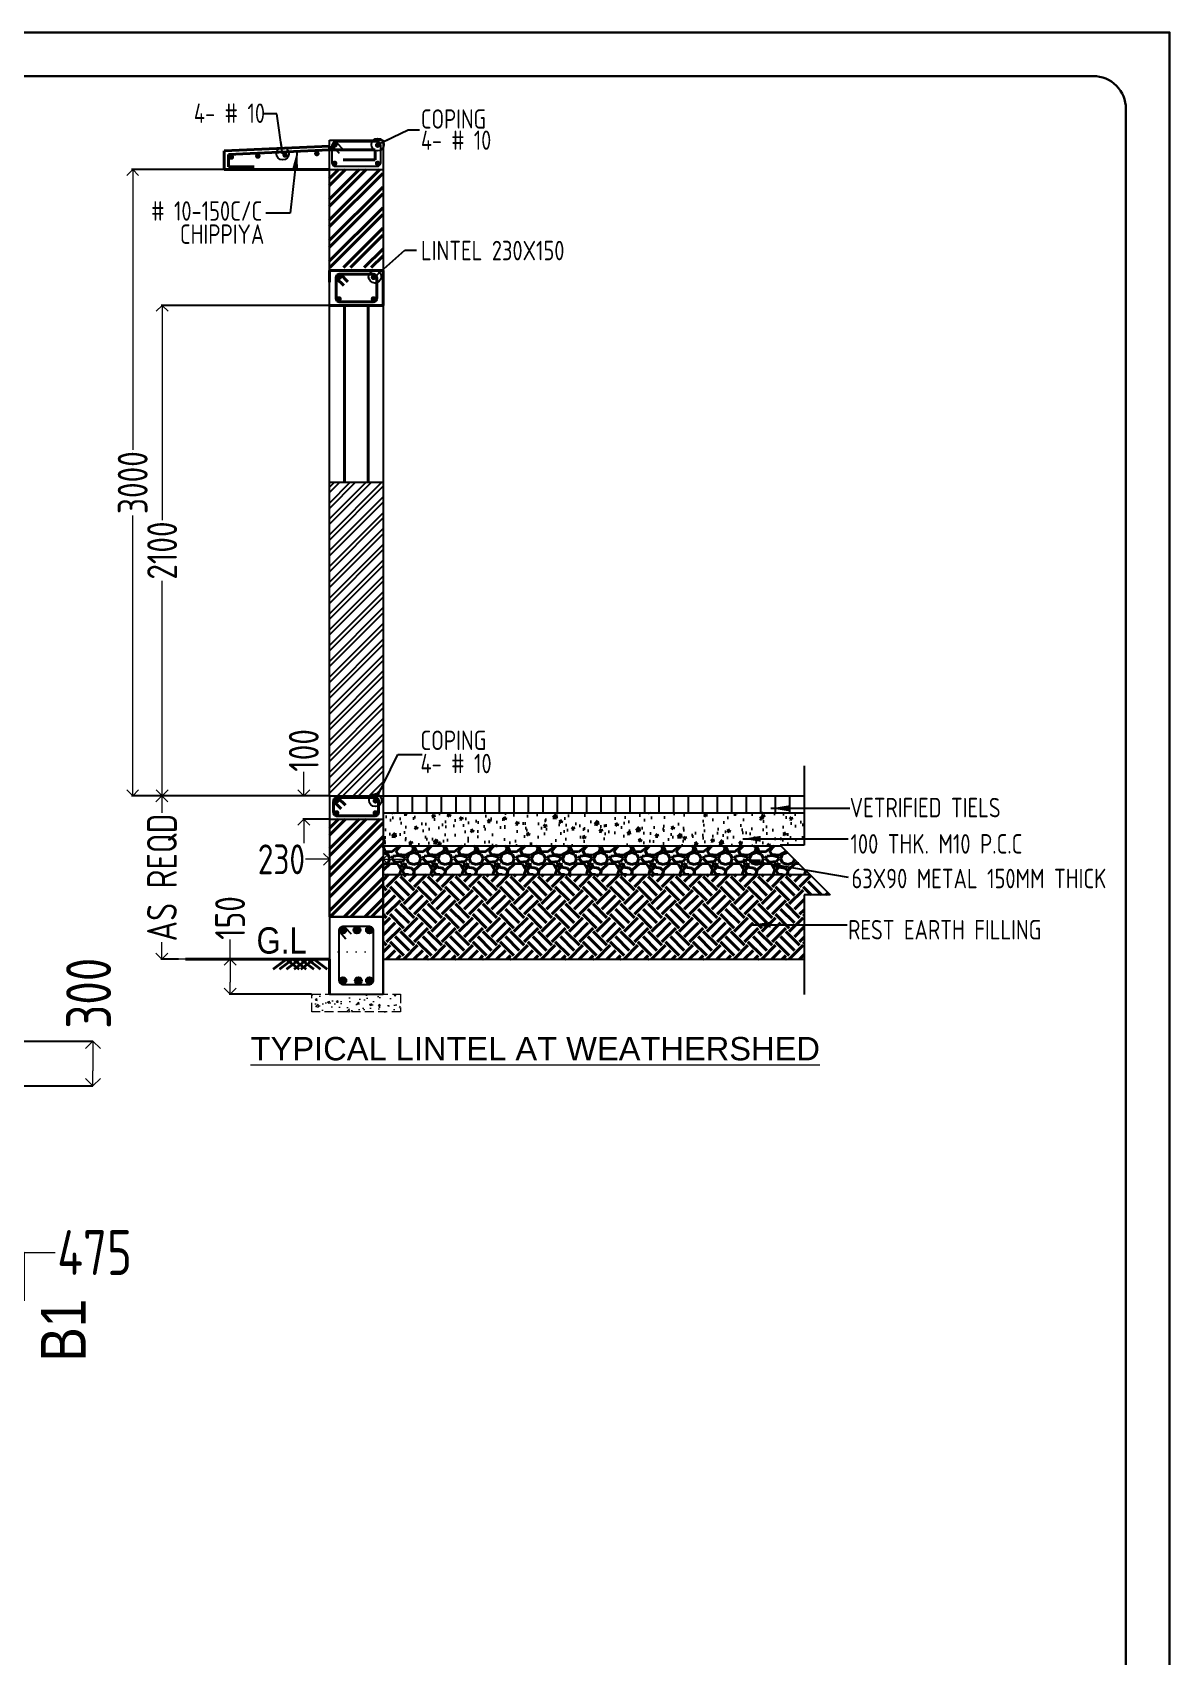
# Model space of a CAD drawing. Header units: inches. Extents: x -605 to 2991212, y -2872845 to 0.
# Drawn here: x 2347138 to 2354739, y -2846588 to -2835727 of the extents above; entities that cross this region are included whole.
import ezdxf

# ---------------------------------------------------------------- set-up
doc = ezdxf.new("R2010")
doc.units = ezdxf.units.IN
doc.header["$LTSCALE"] = 600
doc.header["$MEASUREMENT"] = 0
doc.linetypes.add('DOT', pattern=[0.25, 0, -0.25])
doc.linetypes.add('HIDDEN', pattern=[0.375, 0.25, -0.125])
for name, color, linetype, lineweight in [('DIM', 251, 'Continuous', 0), ('L2', 2, 'Continuous', 20), ('L3', 3, 'Continuous', 25), ('L4', 4, 'Continuous', 30), ('L5', 10, 'Continuous', 40), ('PV_TEXT_ROMANS', 7, 'Continuous', 0), ('rDIMension', 1, 'Continuous', 18), ('rPCC DASH', 9, 'HIDDEN', 15), ('rRCC 1', 3, 'Continuous', 25), ('rRCC 2', 40, 'Continuous', 15), ('rREINF 1', 1, 'Continuous', 25), ('rREINF 2', 4, 'Continuous', 25), ('rSHEET', 2, 'Continuous', 30), ('TEXT7', 7, 'Continuous', 30)]:
    doc.layers.add(name, color=color, linetype=linetype, lineweight=lineweight)
doc.layers.add('see level', color=2, linetype='Continuous')
doc.styles.add('DIM', font='geniso.shx', dxfattribs={"width": 0.85})
doc.styles.add('J.P', font='ARIALN.TTF')
doc.styles.add('ROMANS', font='arial.ttf')
doc.styles.get("Standard").update_dxf_attribs({"font": 'arial.ttf'})
doc.dimstyles.new('DST-25$7', dxfattribs={"dimscale": 150, "dimtxt": 2.25, "dimasz": 2, "dimexe": 1.5, "dimexo": 1, "dimgap": 1, "dimtad": 1, "dimdec": 0, "dimlfac": 0.25, "dimzin": 0, "dimdsep": 46, "dimtxsty": 'ROMANS', "dimblk": 'DOT', "dimcen": 0.09, "dimdle": 1, "dimclrd": 1, "dimclre": 1, "dimclrt": 7, "dimadec": 0, "dimazin": 0, "dimtfac": 1, "dimtdec": 0, "dimtmove": 0, "dimatfit": 3, "dimfxl": 1, "dimtolj": 1, "dimtzin": 0, "dimarcsym": 0})
doc.dimstyles.new('DST-50$7', dxfattribs={"dimscale": 150, "dimtxt": 2.25, "dimasz": 2, "dimexe": 1.5, "dimexo": 1, "dimgap": 1, "dimtad": 1, "dimdec": 0, "dimlfac": 0.333333, "dimzin": 0, "dimdsep": 46, "dimtxsty": 'ROMANS', "dimblk": 'DOT', "dimcen": 0.09, "dimdle": 1, "dimclrd": 1, "dimclre": 1, "dimclrt": 7, "dimadec": 0, "dimazin": 0, "dimtfac": 1, "dimtdec": 0, "dimtmove": 0, "dimatfit": 3, "dimfxl": 1, "dimtolj": 1, "dimtzin": 0, "dimarcsym": 0})
doc.dimstyles.new('ST-100', dxfattribs={"dimscale": 100, "dimtxt": 2.5, "dimasz": 2, "dimexe": 0.18, "dimexo": 0.0625, "dimgap": 0.2, "dimtad": 0, "dimdec": 0, "dimzin": 0, "dimdsep": 46, "dimtxsty": 'DIM', "dimblk": 'OPEN90', "dimcen": 0.09, "dimclrd": 256, "dimclrt": 7, "dimadec": 0, "dimazin": 0, "dimtfac": 1, "dimtdec": 0, "dimtofl": 0, "dimtmove": 0, "dimatfit": 3, "dimldrblk": 'OPEN90', "dimfxl": 1, "dimtolj": 1, "dimtzin": 0, "dimlwd": -1, "dimarcsym": 0})
doc.dimstyles.new('ST-25', dxfattribs={"dimscale": 100, "dimtxt": 2.5, "dimasz": 2, "dimexe": 0.18, "dimexo": 0.0625, "dimgap": 0.2, "dimtad": 0, "dimdec": 0, "dimlfac": 0.25, "dimzin": 0, "dimdsep": 46, "dimtxsty": 'DIM', "dimblk": 'OPEN90', "dimcen": 0.09, "dimclrd": 256, "dimclrt": 7, "dimadec": 0, "dimazin": 0, "dimtfac": 1, "dimtdec": 0, "dimtofl": 0, "dimtmove": 0, "dimatfit": 3, "dimldrblk": 'OPEN90', "dimfxl": 1, "dimtolj": 1, "dimtzin": 0, "dimlwd": -1, "dimarcsym": 0})

# ---------------------------------------------------------------- blocks, each defined once
blk = doc.blocks.new('_Open90')
at = {"color": 0, "linetype": 'ByBlock', "lineweight": -2}
for p, q in [((0, 0), (-1, 0)), ((-0.5, 0.5), (0, 0)), ((0, 0), (-0.5, -0.5))]:
    blk.add_line(p, q, dxfattribs=at)
blk = doc.blocks.new('*D2913')
at = {"layer": 'Defpoints', "color": 0}
for p in [(2347082, -2843886), (2346607, -2844210), (2347082, -2844210)]:
    blk.add_point(p, dxfattribs=at)
at = {"layer": 'rDIMension', "color": 0, "linetype": 'ByBlock', "lineweight": -2}
for p, q in [((2346607, -2844210), (2346607, -2843886)), ((2347082, -2844210), (2347082, -2843886))]:
    blk.add_line(p, q, dxfattribs=at)
at = {"layer": 'rDIMension'}
for p, q in [((2346707, -2843886), (2346982, -2843886)), ((2347082, -2843886), (2347290, -2843886))]:
    blk.add_line(p, q, dxfattribs=at)
at = {"layer": 'rDIMension', "xscale": 100, "yscale": 100, "zscale": 100, "rotation": 180}
blk.add_blockref('_Open90', (2346607, -2843886), dxfattribs=at)
at = {"layer": 'rDIMension', "xscale": 100, "yscale": 100, "zscale": 100}
blk.add_blockref('_Open90', (2347082, -2843886), dxfattribs=at)
at = {"layer": 'rDIMension', "color": 7, "insert": (2347553, -2843886), "char_height": 300, "attachment_point": 5, "style": 'DIM'}
blk.add_mtext('\\A1;475', dxfattribs=at)
blk = doc.blocks.new('*D2947')
at = {"layer": 'Defpoints', "color": 0}
for p in [(2347081, -2842472), (2347082, -2842772), (2347542, -2842772)]:
    blk.add_point(p, dxfattribs=at)
at = {"layer": 'rDIMension', "color": 0, "linetype": 'ByBlock', "lineweight": -2}
for p, q in [((2347081, -2842472), (2347542, -2842472)), ((2347082, -2842772), (2347542, -2842772))]:
    blk.add_line(p, q, dxfattribs=at)
at = {"layer": 'rDIMension'}
blk.add_line((2347542, -2842572), (2347542, -2842672), dxfattribs=at)
at = {"layer": 'rDIMension', "xscale": 100, "yscale": 100, "zscale": 100}
for p, rotation in [((2347542, -2842472), 90), ((2347542, -2842772), 270)]:
    blk.add_blockref('_Open90', p, dxfattribs=dict(at, rotation=rotation))
at = {"layer": 'rDIMension', "color": 7, "insert": (2347513, -2842152), "char_height": 300, "attachment_point": 5, "rotation": 90, "style": 'DIM'}
blk.add_mtext('\\A1;300', dxfattribs=at)
blk = doc.blocks.new('*D2986')
at = {"layer": 'Defpoints', "color": 0}
for p in [(2336687, -2862838), (2336027, -2863424), (2337396, -2863424)]:
    blk.add_point(p, dxfattribs=at)
at = {"layer": 'rDIMension'}
for p, q in [((2336027, -2862838), (2336027, -2862506)), ((2336027, -2863038), (2336027, -2863224))]:
    blk.add_line(p, q, dxfattribs=at)
at = {"layer": 'rDIMension', "color": 0, "lineweight": -2}
for p, q in [((2336680, -2862838), (2336009, -2862838)), ((2337389, -2863424), (2336009, -2863424))]:
    blk.add_line(p, q, dxfattribs=at)
at = {"layer": 'rDIMension', "xscale": 200, "yscale": 200, "zscale": 200}
for p, rotation in [((2336027, -2862838), 90), ((2336027, -2863424), 270)]:
    blk.add_blockref('_Open90', p, dxfattribs=dict(at, rotation=rotation))
at = {"layer": 'rDIMension', "color": 7, "insert": (2336027, -2862146), "char_height": 500, "attachment_point": 5, "rotation": 90, "style": 'DIM'}
blk.add_mtext('\\A1;150', dxfattribs=at)
blk = doc.blocks.new('*D2987')
at = {"layer": 'Defpoints', "color": 0}
for p in [(2337261, -2860099), (2337690, -2860099), (2337690, -2860491)]:
    blk.add_point(p, dxfattribs=at)
at = {"layer": 'rDIMension'}
for p, q in [((2337261, -2859899), (2337261, -2859699)), ((2337261, -2860691), (2337261, -2860891))]:
    blk.add_line(p, q, dxfattribs=at)
at = {"layer": 'rDIMension', "color": 0, "lineweight": -2}
for p, q in [((2337683, -2860099), (2337243, -2860099)), ((2337683, -2860491), (2337243, -2860491))]:
    blk.add_line(p, q, dxfattribs=at)
at = {"layer": 'rDIMension', "xscale": 200, "yscale": 200, "zscale": 200}
for p, rotation in [((2337261, -2860099), 270), ((2337261, -2860491), 90)]:
    blk.add_blockref('_Open90', p, dxfattribs=dict(at, rotation=rotation))
at = {"layer": 'rDIMension', "color": 7, "insert": (2337261, -2859339), "char_height": 500, "attachment_point": 5, "rotation": 90, "style": 'DIM'}
blk.add_mtext('\\A1;100', dxfattribs=at)
blk = doc.blocks.new('*D2988')
at = {"layer": 'Defpoints', "color": 0}
for p in [(2337690, -2861164), (2337690, -2862134), (2338590, -2862134)]:
    blk.add_point(p, dxfattribs=at)
at = {"layer": 'rDIMension'}
for p, q in [((2337490, -2861164), (2337290, -2861164)), ((2338790, -2861164), (2338990, -2861164))]:
    blk.add_line(p, q, dxfattribs=at)
at = {"layer": 'rDIMension', "color": 0, "lineweight": -2}
for p, q in [((2337690, -2862128), (2337690, -2861146)), ((2338590, -2862128), (2338590, -2861146))]:
    blk.add_line(p, q, dxfattribs=at)
at = {"layer": 'rDIMension', "xscale": 200, "yscale": 200, "zscale": 200}
blk.add_blockref('_Open90', (2337690, -2861164), dxfattribs=at)
at = {"layer": 'rDIMension', "xscale": 200, "yscale": 200, "zscale": 200, "rotation": 180}
blk.add_blockref('_Open90', (2338590, -2861164), dxfattribs=at)
at = {"layer": 'rDIMension', "color": 7, "insert": (2336887, -2861164), "char_height": 500, "attachment_point": 5, "style": 'DIM'}
blk.add_mtext('\\A1;230', dxfattribs=at)
blk = doc.blocks.new('_Dot')
at = {"color": 0, "linetype": 'ByBlock', "lineweight": -2}
blk.add_line((-0.5, 0), (-1, 0), dxfattribs=at)
at = {"color": 0, "linetype": 'ByBlock', "const_width": 0.5}
blk.add_lwpolyline([(-0.25, 0, 1), (0.25, 0, 1)], format="xyb", close=True, dxfattribs=at)
blk = doc.blocks.new('*D2989')
at = {"layer": 'Defpoints', "color": 0}
for p in [(2334886, -2860099), (2337690, -2860099), (2335169, -2862838)]:
    blk.add_point(p, dxfattribs=at)
at = {"layer": 'rDIMension', "color": 0, "lineweight": -2}
for p, q in [((2337683, -2860099), (2334868, -2860099)), ((2335163, -2862838), (2334868, -2862838))]:
    blk.add_line(p, q, dxfattribs=at)
at = {"layer": 'rDIMension'}
for p, q in [((2334886, -2860299), (2334886, -2860386)), ((2334886, -2862638), (2334886, -2862551))]:
    blk.add_line(p, q, dxfattribs=at)
at = {"layer": 'rDIMension', "xscale": 200, "yscale": 200, "zscale": 200}
for p, rotation in [((2334886, -2860099), 90), ((2334886, -2862838), 270)]:
    blk.add_blockref('_Open90', p, dxfattribs=dict(at, rotation=rotation))
at = {"layer": 'rDIMension', "color": 7, "insert": (2334886, -2861469), "char_height": 500, "attachment_point": 5, "rotation": 90, "style": 'DIM'}
blk.add_mtext('\\A1;AS REQD', dxfattribs=at)
blk = doc.blocks.new('*D2990')
at = {"layer": 'Defpoints', "color": 0}
for p in [(2334889, -2851883), (2337690, -2851883), (2337690, -2860099)]:
    blk.add_point(p, dxfattribs=at)
at = {"layer": 'rDIMension', "color": 0, "lineweight": -2}
for p, q in [((2337683, -2851883), (2334871, -2851883)), ((2337683, -2860099), (2334871, -2860099))]:
    blk.add_line(p, q, dxfattribs=at)
at = {"layer": 'rDIMension'}
for p, q in [((2334889, -2852083), (2334889, -2855482)), ((2334889, -2859899), (2334889, -2856500))]:
    blk.add_line(p, q, dxfattribs=at)
at = {"layer": 'rDIMension', "xscale": 200, "yscale": 200, "zscale": 200}
for p, rotation in [((2334889, -2851883), 90), ((2334889, -2860099), 270)]:
    blk.add_blockref('_Open90', p, dxfattribs=dict(at, rotation=rotation))
at = {"layer": 'rDIMension', "color": 7, "insert": (2334889, -2855991), "char_height": 500, "attachment_point": 5, "rotation": 90, "style": 'DIM'}
blk.add_mtext('\\A1;2100', dxfattribs=at)
blk = doc.blocks.new('*D2991')
at = {"layer": 'Defpoints', "color": 0}
for p in [(2334396, -2849606), (2337690, -2849606), (2336276, -2860099)]:
    blk.add_point(p, dxfattribs=at)
at = {"layer": 'rDIMension', "color": 0, "lineweight": -2}
for p, q in [((2337683, -2849606), (2334378, -2849606)), ((2336269, -2860099), (2334378, -2860099))]:
    blk.add_line(p, q, dxfattribs=at)
at = {"layer": 'rDIMension'}
for p, q in [((2334396, -2849806), (2334396, -2854301)), ((2334396, -2859899), (2334396, -2855404))]:
    blk.add_line(p, q, dxfattribs=at)
at = {"layer": 'rDIMension', "xscale": 200, "yscale": 200, "zscale": 200}
for p, rotation in [((2334396, -2849606), 90), ((2334396, -2860099), 270)]:
    blk.add_blockref('_Open90', p, dxfattribs=dict(at, rotation=rotation))
at = {"layer": 'rDIMension', "color": 7, "insert": (2334396, -2854853), "char_height": 500, "attachment_point": 5, "rotation": 90, "style": 'DIM'}
blk.add_mtext('\\A1;3000', dxfattribs=at)
blk = doc.blocks.new('RT5BNC4R3F')
at = {"layer": 'L5'}
h = blk.add_hatch(dxfattribs=at)
h.set_pattern_fill('ANSI32', scale=652.051866)
h.set_pattern_definition([(45, (-2646508.37, -2262794.65), (-172.901361, 172.901361), []), (45, (-2646393.1, -2262794.65), (-172.901361, 172.901361), [])])
h.paths.add_polyline_path([(2338584.2, -2849606.5), (2337684.4, -2849606.5), (2337689.7, -2851249.5), (2338589.6, -2851249.5)])
at = {"layer": 'L5', "lineweight": -3}
h = blk.add_hatch(dxfattribs=at)
h.set_pattern_fill('ANSI32', scale=500)
h.set_pattern_definition([(45, (-1620270.25, -2431901.4), (-132.5825215, 132.5825215), []), (45, (-1620181.87, -2431901.4), (-132.5825215, 132.5825215), [])])
h.paths.add_polyline_path([(2338589.6, -2854845.6), (2337689.7, -2854845.6), (2337689.7, -2860099.3), (2338589.6, -2860099.3)])
at = {"layer": 'L5'}
h = blk.add_hatch(dxfattribs=at)
h.set_pattern_fill('AR-CONC', scale=65.205187)
h.set_pattern_definition([(50, (1824437.95, -2912984.7), (467.69084, -40.91765), [48.9039, -537.9428]), (355, (1824437.95, -2912984.7), (-90.47307, 490.4683), [39.1231, -430.35423]), (100.45144, (1824476.93, -2912988.1), (377.21777, 449.55063), [41.5619, -457.18102]), (46.1842, (1824437.95, -2912854.3), (695.8967, -107.92716), [73.3558, -806.9142]), (96.63564, (1824495.95, -2912863.3), (609.4481, 635.17585), [62.3429, -685.7719]), (351.18416, (1824437.95, -2912854.3), (609.4481, 635.1759), [58.6847, -645.5313]), (21, (1824503.16, -2912886.9), (389.21436, -262.5284), [48.9039, -537.9428]), (326, (1824503.16, -2912886.9), (158.6542, 472.83544), [39.1231, -430.35423]), (71.45144, (1824535.6, -2912908.77), (547.86857, 210.30704), [41.5619, -457.18102]), (37.5, (1824437.95, -2912984.7), (7.928856, 217.06406), [0, -425.13782, 0, -436.87475, 0, -431.98436]), (7.5, (1824437.95, -2912984.7), (171.53498, 257.17689), [0, -249.08381, 0, -415.35704, 0, -164.6431]), (327.5, (1824292.55, -2912984.7), (348.079916, -14.706946), [0, -163.01297, 0, -508.60046, 0, -674.87368]), (317.5, (1824227.34, -2912984.7), (380.26763, 65.27364), [0, -211.91686, 0, -337.76287, 0, -479.25812])])
h.paths.add_polyline_path([(2338589.6, -2860387.7), (2338589.6, -2860935.8), (2345250, -2860935.8), (2345238.7, -2860924.5), (2345641.4, -2860924.5), (2345641.4, -2860387.7)])
h = blk.add_hatch(dxfattribs=at)
h.set_pattern_fill('ANSI32', scale=652.051866)
h.set_pattern_definition([(45, (1848240.8, -2886089.8), (-172.90136, 172.90136), []), (45, (1848356.06, -2886089.8), (-172.90136, 172.90136), [])])
h.paths.add_polyline_path([(2337689.7, -2860490.6), (2338589.6, -2860490.6), (2338589.6, -2862126.3), (2337689.7, -2862126.3)])
h = blk.add_hatch(dxfattribs=at)
h.set_pattern_fill('GRAVEL', scale=521.641493)
h.set_pattern_definition([(228.0127875, (1824813.536, -2912463.06), (-4173.1319427, -4694.7734356), [70.17956, -6947.78897]), (184.9697407, (1824766.589, -2912515.223), (6259.6979141, 521.6414928), [120.43033, -11922.5987]), (132.510447, (1824646.61, -2912525.656), (5216.4149284, -5738.0564213), [84.917, -8406.7913]), (267.273689, (1824443.17, -2912656.066), (521.6414928, 10432.8298568), [109.66886, -10857.2155]), (292.833654, (1824437.955, -2912765.61), (-2608.2074642, 6259.6979141), [107.539, -10646.37587]), (357.273689, (1824479.686, -2912864.723), (-10432.8298568, 521.6414928), [109.66886, -10857.2155]), (37.6942405, (1824589.23, -2912869.939), (-6781.3394069, -5216.4149284), [145.03146, -14358.1031]), (72.2553284, (1824703.992, -2912781.26), (3651.4904499, 11476.1128425), [136.92463, -13555.54354]), (121.4295656, (1824745.723, -2912650.85), (-4173.1319427, 6781.3394069), [110.04027, -10893.99907]), (175.236358, (1824688.343, -2912556.954), (5738.0564213, -521.641493), [125.62796, -6155.7674]), (222.3974378, (1824563.149, -2912546.521), (-6259.6979141, -5738.05642125), [162.4642, -16083.96777]), (138.814075, (1824959.596, -2912661.28), (-3651.49045, 3129.848957), [55.451, -5489.6741]), (171.4692344, (1824917.865, -2912624.768), (6781.3394069, -1043.2829857), [105.4952, -10444.0511]), (225, (1824813.54, -2912609.1), (-6e-14, -521.6415), [73.77106, -663.9414]), (203.19859, (1824777.02, -2912546.52), (2608.207464, 1043.282986), [39.72717, -3932.9761]), (291.80141, (1824740.51, -2912562.17), (-521.641493, 1564.924479), [56.18235, -2752.94306]), (30.963757, (1824761.37, -2912614.335), (1564.924479, 1043.282986), [91.2502, -2950.41623]), (161.56505, (1824839.62, -2912567.39), (1043.282986, -521.641493), [65.98295, -1583.5923]), (16.3895403, (1824437.955, -2912562.17), (5216.4149284, 1564.9244785), [92.43487, -9151.07593]), (70.346176, (1824526.634, -2912536.09), (-2086.5659714, -5738.0564213), [77.54775, -7677.21055]), (293.19859, (1824839.62, -2912463.06), (-1043.282986, 2608.207464), [79.4538, -3893.24943]), (343.6104597, (1824870.917, -2912536.088), (-5216.4149284, 1564.9244785), [92.43487, -9151.07593]), (339.443955, (1824437.955, -2912885.59), (-2608.207464, 1043.282986), [89.1381, -4367.76877]), (294.7751406, (1824521.417, -2912916.887), (-2608.2074642, 5738.0564213), [74.6876, -7394.08197]), (66.80141, (1824844.835, -2912984.7), (1043.282986, 2608.207464), [79.4538, -3893.24943]), (17.3540246, (1824876.133, -2912911.67), (-6781.339407, -2086.5659714), [87.4433, -8656.86155]), (69.443955, (1824589.23, -2912984.7), (-1043.282986, -2608.207464), [44.56905, -4412.3378]), (101.309932, (1824813.54, -2912984.7), (-521.641493, 2086.565971), [26.5985, -2633.26165]), (165.963757, (1824808.32, -2912958.62), (1564.92448, -521.641493), [107.539, -2043.24397]), (186.009006, (1824703.992, -2912932.536), (5216.4149284, 521.6414928), [99.6596, -9866.2871]), (303.690068, (1824761.37, -2912661.28), (-521.641493, 1043.282986), [75.2322, -1805.57297]), (353.1572266, (1824803.104, -2912723.88), (8867.9053783, -1043.2829857), [131.3462, -13003.251]), (60.945396, (1824933.514, -2912739.53), (-2086.5659714, -3651.49045), [53.7061, -5316.92175]), (90, (1824959.6, -2912692.6), (-521.6415, 521.6415), [31.2985, -490.343]), (120.256437, (1824693.56, -2912916.887), (2086.5659714, -3651.49045), [72.4685, -7174.4067]), (48.0127875, (1824657.044, -2912854.29), (4173.1319427, 4694.7734356), [140.3591, -6877.6094]), (0, (1824750.94, -2912749.96), (521.6415, 521.6415), [135.6268, -386.0147]), (325.3048465, (1824886.566, -2912749.96), (5216.4149284, -3651.4904499), [82.4788, -8165.39737]), (254.054604, (1824954.38, -2912796.91), (-521.641493, -2086.565971), [75.95204, -3721.65535]), (207.6459754, (1824933.514, -2912869.94), (-9911.188364, -5216.4149284), [123.66294, -12242.65155]), (175.4260787, (1824823.97, -2912927.32), (-6781.3394069, 521.6414928), [130.82716, -12951.8749])])
h.paths.add_polyline_path([(2338589.6, -2861419.3), (2345733.5, -2861419.3), (2345250, -2860935.8), (2345250, -2860935.8), (2338589.6, -2860935.8)])
h = blk.add_hatch(dxfattribs=at)
h.set_pattern_fill('EARTH', scale=1304.103732, angle=45)
h.set_pattern_definition([(45, (1824437.95, -2912984.7), (0, 461.0703), [326.02593, -326.02593]), (45, (1824351.5, -2912898.25), (0, 461.0703), [326.02593, -326.02593]), (45, (1824265.05, -2912811.8), (0, 461.0703), [326.02593, -326.02593]), (135, (1824265.05, -2912754.17), (-461.0703, 4e-14), [326.02593, -326.02593]), (135, (1824351.5, -2912667.7), (-461.0703, 4e-14), [326.02593, -326.02593]), (135, (1824437.95, -2912581.26), (-461.0703, 4e-14), [326.02593, -326.02593])])
h.paths.add_polyline_path([(2338589.6, -2862837.9), (2345641.4, -2862837.9), (2345641.4, -2861761.3), (2346075.5, -2861761.3), (2345733.5, -2861419.3), (2338589.6, -2861419.3)])
at = {"layer": 'rPCC DASH'}
h = blk.add_hatch(dxfattribs=at)
h.set_pattern_fill('AR-CONC', color=256, scale=49.000729)
h.set_pattern_definition([(50, (2126463.17, -2910252.17), (351.46272, -30.749), [36.75055, -404.256]), (355, (2126463.17, -2910252.17), (-67.98917, 368.57963), [29.40044, -323.4048]), (100.45144, (2126492.46, -2910254.73), (283.47355, 337.8306), [31.23316, -343.56475]), (46.1842, (2126463.17, -2910154.16), (522.956, -81.10565), [55.1258, -606.384]), (96.63564, (2126506.75, -2910160.9), (457.9912, 477.3252), [46.8498, -515.3474]), (351.18416, (2126463.17, -2910154.16), (457.9912, 477.3252), [44.1007, -485.1072]), (21, (2126512.17, -2910178.67), (292.4888, -197.2862), [36.75055, -404.256]), (326, (2126512.17, -2910178.67), (119.2263, 355.3288), [29.40044, -323.4048]), (71.45144, (2126536.54, -2910195.1), (411.7151, 158.0426), [31.23316, -343.56475]), (37.5, (2126463.17, -2910252.17), (5.95842, 163.120416), [0, -319.48476, 0, -328.30489, 0, -324.62983]), (7.5, (2126463.17, -2910252.17), (128.90599, 193.26462), [0, -187.18279, 0, -312.13465, 0, -123.72684]), (327.5, (2126353.9, -2910252.17), (261.57689, -11.05205), [0, -122.50182, 0, -382.20569, 0, -507.15755]), (317.5, (2126304.9, -2910252.17), (285.76548, 49.05217), [0, -159.25237, 0, -253.82378, 0, -360.15536])])
h.paths.add_polyline_path([(2338883.6, -2863423.5), (2337395.7, -2863423.5), (2337395.7, -2863717.5), (2338883.6, -2863717.5)])
at = {"layer": 'rREINF 2'}
h = blk.add_hatch(color=256, dxfattribs=at)
h.dxf.hatch_style = 1
h.paths.add_polyline_path([(2337973.6, -2862348.1, 1), (2337856, -2862348.1, 1)])
h = blk.add_hatch(color=256, dxfattribs=at)
h.dxf.hatch_style = 1
h.paths.add_polyline_path([(2338211.4, -2862348.1, 1), (2338093.8, -2862348.1, 1)])
h = blk.add_hatch(color=256, dxfattribs=at)
h.dxf.hatch_style = 1
h.paths.add_polyline_path([(2338421.5, -2862348.1, 1), (2338303.9, -2862348.1, 1)])
h = blk.add_hatch(color=256, dxfattribs=at)
h.dxf.hatch_style = 1
h.paths.add_polyline_path([(2337973.6, -2863195.9, 1), (2337856, -2863195.9, 1)])
h = blk.add_hatch(color=256, dxfattribs=at)
h.dxf.hatch_style = 1
h.paths.add_polyline_path([(2338234.1, -2863195.9, 1), (2338116.5, -2863195.9, 1)])
h = blk.add_hatch(color=256, dxfattribs=at)
h.dxf.hatch_style = 1
h.paths.add_polyline_path([(2338421.5, -2863195.9, 1), (2338303.9, -2863195.9, 1)])
at = {"layer": 'DIM', "color": 4, "linetype": 'DOT'}
blk.add_line((2337689.7, -2862711.9), (2338589.6, -2862711.9), dxfattribs=at)
at = {"layer": 'L2'}
blk.add_line((2337689.7, -2862837.9), (2335168.9, -2862837.9), dxfattribs=at)
at = {"layer": 'L3'}
for p, q in [((2337689.7, -2860099.3), (2337689.7, -2849116)), ((2337689.7, -2849116), (2338589.6, -2849116)), ((2338589.6, -2849116), (2338589.6, -2860099.3)), ((2337689.7, -2849606.5), (2338578.8, -2849606.5)), ((2337689.7, -2854845.6), (2338589.6, -2854845.6)), ((2345641.4, -2859597.4), (2345641.4, -2860924.5)), ((2337689.7, -2860099.3), (2337689.7, -2863423.5)), ((2337689.7, -2860099.3), (2338589.6, -2860099.3)), ((2338589.6, -2860099.3), (2338589.6, -2863423.5)), ((2338589.6, -2860099.3), (2345641.4, -2860099.3)), ((2338589.6, -2860387.7), (2345641.4, -2860387.7)), ((2337689.7, -2860490.6), (2338589.6, -2860490.6)), ((2338589.6, -2860935.8), (2345250, -2860935.8)), ((2345641.4, -2860924.5), (2345238.7, -2860924.5)), ((2345238.7, -2860924.5), (2346075.5, -2861761.3)), ((2338589.6, -2861419.3), (2345733.5, -2861419.3)), ((2346075.5, -2861761.3), (2345641.4, -2861761.3)), ((2345641.4, -2861761.3), (2345641.4, -2863426.1)), ((2337689.7, -2862126.3), (2338589.6, -2862126.3)), ((2338589.6, -2862837.9), (2345641.4, -2862837.9))]:
    blk.add_line(p, q, dxfattribs=at)
at = {"layer": 'L4'}
for points, const_width in [([(2337760.2, -2849194.5, 1), (2337805.3, -2849194.5, 1)], 45.1), ([(2338476, -2849199.5, 1), (2338521.1, -2849199.5, 1)], 45.1), ([(2336025.9, -2849398.6, 1), (2336071.5, -2849398.6, 1)], 45.6), ([(2336469.1, -2849381.1, 1), (2336514.7, -2849381.1, 1)], 45.6), ([(2336925.6, -2849363.4, 1), (2336971.3, -2849363.4, 1)], 45.6), ([(2337457.3, -2849340.4, 1), (2337503, -2849340.4, 1)], 45.6), ([(2337756, -2849503.7, 1), (2337801.1, -2849503.7, 1)], 45.1), ([(2338474.8, -2849503.7, 1), (2338519.9, -2849503.7, 1)], 45.1), ([(2337833.2, -2851408.7, 1), (2337878.8, -2851408.7, 1)], 45.6), ([(2338406.9, -2851413.9, 1), (2338452.5, -2851413.9, 1)], 45.6), ([(2337829, -2851774.7, 1), (2337874.6, -2851774.7, 1)], 45.6), ([(2338405.7, -2851774.7, 1), (2338451.3, -2851774.7, 1)], 45.6), ([(2337792.5, -2860178.7, 1), (2337838.1, -2860178.7, 1)], 45.6), ([(2338437.3, -2860183.9, 1), (2338482.9, -2860183.9, 1)], 45.6), ([(2337788.3, -2860386.5, 1), (2337833.9, -2860386.5, 1)], 45.6), ([(2338436.1, -2860386.5, 1), (2338481.7, -2860386.5, 1)], 45.6)]:
    blk.add_lwpolyline(points, format="xyb", close=True, dxfattribs=dict(at, const_width=const_width))
at = {"layer": 'L5', "color": 2}
for p, q in [((2337689.7, -2849215.3), (2335929.2, -2849293.5)), ((2337689.7, -2849293.5), (2337689.7, -2849215.3)), ((2335929.2, -2849606.5), (2335929.2, -2849293.5)), ((2337689.7, -2849606.5), (2335929.2, -2849606.5)), ((2337689.7, -2851492.2), (2337689.7, -2851296.6)), ((2337689.7, -2851296.6), (2338589.6, -2851296.6)), ((2338589.6, -2851296.6), (2338589.6, -2851883.5)), ((2338589.6, -2851883.5), (2337689.7, -2851883.5)), ((2337942.1, -2851883.5), (2337942.1, -2854845.6)), ((2338337.2, -2851883.5), (2338337.2, -2854845.6)), ((2337689.7, -2862837.9), (2335278, -2862837.9)), ((2337689.7, -2863423.5), (2337689.7, -2862837.9))]:
    blk.add_line(p, q, dxfattribs=at)
at = {"layer": 'L5', "lineweight": -3}
for p, q in [((2337739.3, -2849216), (2337855.5, -2849332.5)), ((2337806.9, -2849154.5), (2337923.1, -2849271.1))]:
    blk.add_line(p, q, dxfattribs=at)
at = {"layer": 'L5'}
for p, q in [((2337692.5, -2849278.2), (2336000.5, -2849353.4)), ((2336000.5, -2849353.4), (2336000.5, -2849563.4)), ((2337689.7, -2849278.3), (2338454.5, -2849278.3)), ((2338454.5, -2849444.4), (2337922, -2849444.4)), ((2338454.5, -2849278.3), (2338454.5, -2849444.4)), ((2336000.5, -2849563.4), (2336430.8, -2849563.4)), ((2337812.1, -2851430.5), (2337929.7, -2851548.4)), ((2337880.5, -2851368.3), (2337998.1, -2851486.3)), ((2337839.8, -2860138.3), (2337957.4, -2860256.3)), ((2337771.4, -2860200.5), (2337889, -2860318.5)), ((2336969.8, -2862837.9), (2336747.4, -2863006.1)), ((2337079, -2862837.9), (2336856.6, -2863006.1)), ((2336963.3, -2862837.9), (2337185.7, -2863006.1)), ((2337194.8, -2862837.9), (2336972.3, -2863006.1)), ((2337079, -2862837.9), (2337301.5, -2863006.1)), ((2337321.4, -2862837.9), (2337099, -2863006.1)), ((2337205.7, -2862837.9), (2337428.1, -2863006.1)), ((2337437.2, -2862837.9), (2337214.7, -2863006.1)), ((2337321.4, -2862837.9), (2337543.9, -2863006.1)), ((2337430.6, -2862837.9), (2337653, -2863006.1))]:
    blk.add_line(p, q, dxfattribs=at)
at = {"layer": 'L5', "lineweight": -3}
blk.add_lwpolyline([(2337794.2, -2849553.3), (2338486.1, -2849553.3, 0.4142136), (2338550.5, -2849488.8), (2338550.5, -2849210.4, 0.4142136), (2338486.1, -2849145.9), (2337794.2, -2849145.9, 0.4142136), (2337729.7, -2849210.4), (2337729.7, -2849488.8, 0.4142136)], format="xyb", close=True, dxfattribs=at)
at = {"layer": 'L5'}
for points in [[(2337867.6, -2851825), (2338417.1, -2851825, 0.4142136), (2338482.3, -2851759.7), (2338482.3, -2851424.8, 0.4142136), (2338417.1, -2851359.6), (2337867.6, -2851359.6, 0.4142136), (2337802.4, -2851424.8), (2337802.4, -2851759.7, 0.4142136)], [(2337826.9, -2860436.7), (2338447.5, -2860436.7, 0.4142136), (2338512.7, -2860371.5), (2338512.7, -2860194.8, 0.4142136), (2338447.5, -2860129.6), (2337826.9, -2860129.6, 0.4142136), (2337761.7, -2860194.8), (2337761.7, -2860371.5, 0.4142136)]]:
    blk.add_lwpolyline(points, format="xyb", close=True, dxfattribs=at)
at = {"layer": 'rPCC DASH'}
blk.add_lwpolyline([(2337395.7, -2863423.5), (2338883.6, -2863423.5), (2338883.6, -2863717.5), (2337395.7, -2863717.5)], close=True, dxfattribs=at)
at = {"layer": 'rRCC 1'}
blk.add_lwpolyline([(2337689.7, -2863423.5), (2338589.6, -2863423.5), (2338589.6, -2862126.3), (2337689.7, -2862126.3)], close=True, dxfattribs=at)
at = {"layer": 'rREINF 1'}
for p, q in [((2337961.1, -2862311.9), (2338056.3, -2862411.8)), ((2337868.4, -2862384.2), (2337963.5, -2862493.5))]:
    blk.add_line(p, q, dxfattribs=at)
blk.add_lwpolyline([(2337930.3, -2863263.2), (2338349, -2863263.2, 0.4142136), (2338429.2, -2863183), (2338429.2, -2862366.9, 0.4142136), (2338349, -2862286.7), (2337930.3, -2862286.7, 0.4142136), (2337850.1, -2862366.9), (2337850.1, -2863183, 0.4142136)], format="xyb", close=True, dxfattribs=at)
at = {"layer": 'rREINF 2'}
for centre in [(2337914.8, -2862348.1), (2338152.6, -2862348.1), (2338362.7, -2862348.1), (2337914.8, -2863195.9), (2338175.3, -2863195.9), (2338362.7, -2863195.9)]:
    blk.add_circle(centre, 58.8, dxfattribs=at)
at = {"layer": 'see level', "color": 3, "linetype": 'ByBlock'}
for points in [[(2338832.7, -2860099.3), (2338832.7, -2860387.7)], [(2339075.9, -2860099.3), (2339075.9, -2860387.7)], [(2339319.1, -2860099.3), (2339319.1, -2860387.7)], [(2339562.3, -2860099.3), (2339562.3, -2860387.7)], [(2339805.5, -2860099.3), (2339805.5, -2860387.7)], [(2340048.6, -2860099.3), (2340048.6, -2860387.7)], [(2340291.8, -2860099.3), (2340291.8, -2860387.7)], [(2340535, -2860099.3), (2340535, -2860387.7)], [(2340778.2, -2860099.3), (2340778.2, -2860387.7)], [(2341021.4, -2860099.3), (2341021.4, -2860387.7)], [(2341264.5, -2860099.3), (2341264.5, -2860387.7)], [(2341507.7, -2860099.3), (2341507.7, -2860387.7)], [(2341750.9, -2860099.3), (2341750.9, -2860387.7)], [(2341994.1, -2860099.3), (2341994.1, -2860387.7)], [(2342237.3, -2860099.3), (2342237.3, -2860387.7)], [(2342480.4, -2860099.3), (2342480.4, -2860387.7)], [(2342723.6, -2860099.3), (2342723.6, -2860387.7)], [(2342966.8, -2860099.3), (2342966.8, -2860387.7)], [(2343210, -2860099.3), (2343210, -2860387.7)], [(2343453.2, -2860099.3), (2343453.2, -2860387.7)], [(2343696.4, -2860099.3), (2343696.4, -2860387.7)], [(2343939.5, -2860099.3), (2343939.5, -2860387.7)], [(2344182.7, -2860099.3), (2344182.7, -2860387.7)], [(2344425.9, -2860099.3), (2344425.9, -2860387.7)], [(2344669.1, -2860099.3), (2344669.1, -2860387.7)], [(2344912.3, -2860099.3), (2344912.3, -2860387.7)], [(2345155.4, -2860099.3), (2345155.4, -2860387.7)], [(2345398.6, -2860099.3), (2345398.6, -2860387.7)], [(2345641.8, -2860099.3), (2345641.8, -2860387.7)]]:
    blk.add_lwpolyline(points, dxfattribs=at)
at = {"layer": 'rRCC 2', "color": 7, "style": 'DIM', "width": 0.85}
for s, height, p in [('4- # 10 ', 326.03, (2335420.3, -2848827.1)), ('COPING ', 322.12, (2339223.1, -2848921.8)), ('4- # 10 ', 322.12, (2339223.1, -2849276.8)), ('# 10-150C/C ', 326.026, (2334705, -2850464.8)), ('CHIPPIYA', 326.03, (2335186.9, -2850853)), ('LINTEL 230X150', 326.026, (2339224.6, -2851127.8)), ('COPING ', 326.03, (2339215.2, -2859333.1)), ('4- # 10 ', 326.03, (2339215.2, -2859721.8)), ('VETRIFIED TIELS', 326.026, (2346405, -2860460.4)), ('100 THK. M10 P.C.C', 326.026, (2346417.5, -2861067.9)), ('63X90 METAL 150MM THICK', 326.026, (2346434.5, -2861648.4)), ('REST EARTH FILLING', 326.026, (2346377.4, -2862506.4))]:
    blk.add_text(s, height=height, dxfattribs=at).set_placement(p)
at = {"layer": 'rRCC 2', "color": 6, "insert": (2336371.4, -2864140.2), "char_height": 391.231, "attachment_point": 1}
blk.add_mtext_dynamic_manual_height_columns('{\\LTYPICAL LINTEL AT WEATHERSHED }', width=13300.272, gutter_width=0, heights=[807.3], dxfattribs=at)
at = {"layer": 'TEXT7', "style": 'ROMANS', "width": 0.85}
blk.add_text('G.L', height=440.14, dxfattribs=at).set_placement((2336470.5, -2862743.6))
at = {"layer": 'rDIMension'}
for base, p1, p2, text, override, picture, middle in [((2334395.7, -2849606.5), (2336275.6, -2860099.3), (2337689.7, -2849606.5), '3000', {"dimtxt": 5, "dimtxsty": 'DIM', "dimblk": 'Open90'}, '*D2991', (2334395.7, -2854852.9)), ((2334889.3, -2851883.5), (2337689.7, -2860099.3), (2337689.7, -2851883.5), '2100', {"dimtxt": 5}, '*D2990', (2334889.3, -2855991.4))]:
    dim = blk.add_linear_dim(base=base, p1=p1, p2=p2, angle=90, text=text, dimstyle='ST-25', override=override, dxfattribs=at)
    dim.commit()
    dim.dimension.update_dxf_attribs({"geometry": picture, "text_midpoint": middle})
for base, p1, p2, text, picture, middle in [((2337261.1, -2860099.3), (2337689.7, -2860490.6), (2337689.7, -2860099.3), '100', '*D2987', (2337261.1, -2859339.2)), ((2334885.7, -2860099.3), (2335168.9, -2862837.9), (2337689.7, -2860099.3), 'AS REQD', '*D2989', (2334885.7, -2861468.6)), ((2336027.4, -2863423.5), (2336686.5, -2862837.9), (2337395.7, -2863423.5), '150', '*D2986', (2336027.4, -2862145.8))]:
    dim = blk.add_linear_dim(base=base, p1=p1, p2=p2, angle=90, text=text, dimstyle='ST-25', override={"dimtxt": 5, "dimblk": 'Open90'}, dxfattribs=at)
    dim.commit()
    dim.dimension.update_dxf_attribs({"geometry": picture, "text_midpoint": middle, "dimtype": 160})
dim = blk.add_linear_dim(base=(2337689.7, -2861164.1), p1=(2338589.6, -2862133.8), p2=(2337689.7, -2862133.8), text='230', dimstyle='ST-25', override={"dimtxt": 5, "dimblk": 'Open90'}, dxfattribs=at)
dim.commit()
dim.dimension.update_dxf_attribs({"geometry": '*D2988', "text_midpoint": (2336887.1, -2861164.1), "dimtype": 160})
at = {"layer": 'DIM'}
for points, dimstyle, override in [([(2336907.7, -2849342.7), (2336808, -2848675.2), (2336586.2, -2848675.2)], 'DST-25$7', {"dimasz": 1.4, "dimtad": 0, "dimldrblk": 'DotBlank'}), ([(2338498.5, -2849189.9), (2339008.9, -2848944.7), (2339202, -2848944.7)], 'DST-25$7', {"dimasz": 1.4, "dimtad": 0, "dimldrblk": 'DotBlank'}), ([(2337150.7, -2849302.3), (2337034, -2850339.6), (2336624.2, -2850339.6)], 'DST-50$7', {"dimtad": 0}), ([(2338452.5, -2851404.1), (2338956.5, -2850956.2), (2339150.3, -2850956.2)], 'DST-25$7', {"dimasz": 1.4, "dimtad": 0, "dimldrblk": 'DotBlank'}), ([(2338460.1, -2860174.1), (2338835.4, -2859407.7), (2339245.2, -2859407.7)], 'DST-25$7', {"dimasz": 1.4, "dimtad": 0, "dimldrblk": 'DotBlank'}), ([(2345084.7, -2860309.5), (2346405.6, -2860309.5)], 'DST-50$7', {"dimgap": 1, "dimtad": 0}), ([(2344612.1, -2860820.4), (2346376.4, -2860820.4)], 'DST-50$7', {"dimgap": 1, "dimtad": 0}), ([(2344612.1, -2861162.5), (2346376.4, -2861461.7)], 'DST-50$7', {"dimgap": 1, "dimtad": 0}), ([(2344779, -2862258.9), (2346364, -2862258.9)], 'DST-50$7', {"dimgap": 1, "dimtad": 0})]:
    blk.add_leader(points, dimstyle=dimstyle, override=override, dxfattribs=at)

msp = doc.modelspace()

# ---------------------------------------------------------------- linework, layer by layer
at = {"layer": 'rSHEET'}
msp.add_lwpolyline([(2354739.1, -2866370.2), (2354739.1, -2835727), (2333072.2, -2835727), (2333072.2, -2866370.2)], close=True, dxfattribs=at)
msp.add_lwpolyline([(2354447.8, -2865859.5), (2354447.8, -2836237.7, 0.4142136), (2354228.9, -2836018.8), (2333582.3, -2836018.8, 0.4142136), (2333363.4, -2836237.7), (2333363.4, -2865859.5, 0.4142136), (2333582.3, -2866078.4), (2354228.9, -2866078.4, 0.4142136)], format="xyb", close=True, dxfattribs=at)

# ---------------------------------------------------------------- block references
at = {"color": 1, "xscale": 0.3991680000000001, "yscale": 0.3991680000000001, "zscale": 0.3991680000000001}
msp.add_blockref('RT5BNC4R3F', (1415991.5, -1699171.4), dxfattribs=at)

# ---------------------------------------------------------------- texts
at = {"layer": 'PV_TEXT_ROMANS', "insert": (2347193.6, -2845603.3), "char_height": 300, "width": 2396.759, "attachment_point": 1, "rotation": 90, "style": 'J.P'}
msp.add_mtext('\\pxqc;B1', dxfattribs=at)

# ---------------------------------------------------------------- dimensions: what is measured, and where the dimension line sits
at = {"layer": 'rDIMension', "color": 1, "linetype": 'ByBlock'}
dim = msp.add_linear_dim(base=(2347542.3, -2842772.4), p1=(2347081.2, -2842472.2), p2=(2347082, -2842772.4), angle=90, dimstyle='ST-100', override={"dimtxt": 3, "dimasz": 1, "dimexe": 0, "dimexo": 0, "dimblk": 'Open90', "dimtmove": 1, "dimfxl": 1.25, "dimtfillclr": 256, "dimarcsym": 2}, dxfattribs=at)
dim.commit()
dim.dimension.update_dxf_attribs({"geometry": '*D2947', "text_midpoint": (2347512.5, -2842151.7), "dimtype": 160})
dim = msp.add_linear_dim(base=(2347082, -2843886), p1=(2346607.4, -2844209.7), p2=(2347082, -2844209.7), dimstyle='ST-100', override={"dimtxt": 3, "dimasz": 1, "dimexe": 0, "dimexo": 0, "dimblk": 'Open90', "dimtmove": 1, "dimfxl": 1.25, "dimtfillclr": 256, "dimarcsym": 2}, dxfattribs=at)
dim.commit()
dim.dimension.update_dxf_attribs({"geometry": '*D2913', "text_midpoint": (2347552.6, -2843886), "dimtype": 160})

doc.saveas('drawing.dxf')
